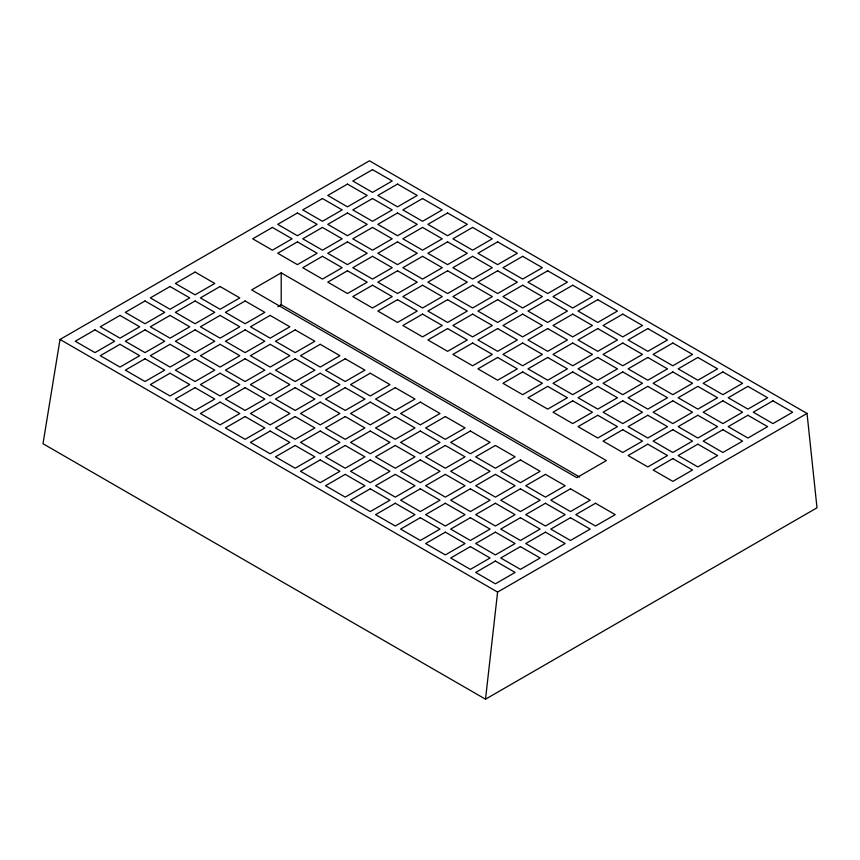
<?xml version="1.0" encoding="UTF-8"?>
<svg xmlns="http://www.w3.org/2000/svg" width="860" height="860" viewBox="0 0 860 860"><rect width="100%" height="100%" fill="white"/><g stroke="black" fill="none" stroke-linecap="round" stroke-linejoin="round"><path stroke-width="1.29" d="M485.513 699.191L497.596 592.088L807.035 413.445L817 507.808L485.513 699.191L43 443.717L60.017 339.453L369.445 160.809L807.035 413.445M281.209 272.856L251.647 289.917L576.813 477.655L606.375 460.584L281.209 272.856L281.209 304.709L579.662 477.02M277.802 306.687L281.209 304.709M60.017 339.453L497.596 592.088M94.966 329.875L75.25 341.248L94.966 352.621L114.67 341.248L94.966 329.875M119.992 315.416L100.287 326.8L119.992 338.173L139.696 326.8L119.992 315.416M145.018 300.968L125.313 312.352L145.018 323.725L164.722 312.352L145.018 300.968M170.043 286.52L150.339 297.904L170.043 309.277L189.748 297.904L170.043 286.52M195.07 272.072L175.365 283.445L195.07 294.829L214.774 283.445L195.07 272.072M272.394 227.427L252.689 238.811L272.394 250.185L292.099 238.811L272.394 227.427M297.42 212.979L277.715 224.352L297.42 235.737L317.125 224.352L297.42 212.979M322.446 198.531L302.741 209.904L322.446 221.289L342.162 209.904L322.446 198.531M347.472 184.083L327.767 195.456L347.472 206.841L367.188 195.456L347.472 184.083M372.509 169.635L352.793 181.008L372.509 192.382L392.214 181.008L372.509 169.635M119.992 344.322L100.287 355.696L119.992 367.08L139.696 355.696L119.992 344.322M145.018 329.875L125.313 341.248L145.018 352.621L164.722 341.248L145.018 329.875M170.043 315.416L150.339 326.8L170.043 338.173L189.748 326.8L170.043 315.416M195.07 300.968L175.365 312.352L195.07 323.725L214.774 312.352L195.07 300.968M220.095 286.52L200.391 297.904L220.095 309.277L239.8 297.904L220.095 286.52M297.42 241.875L277.715 253.259L297.42 264.633L317.125 253.259L297.42 241.875M322.446 227.427L302.741 238.811L322.446 250.185L342.162 238.811L322.446 227.427M347.472 212.979L327.767 224.352L347.472 235.737L367.188 224.352L347.472 212.979M372.509 198.531L352.793 209.904L372.509 221.289L392.214 209.904L372.509 198.531M397.535 184.083L377.83 195.456L397.535 206.841L417.24 195.456L397.535 184.083M145.018 358.77L125.313 370.144L145.018 381.528L164.722 370.144L145.018 358.77M170.043 344.322L150.339 355.696L170.043 367.08L189.748 355.696L170.043 344.322M195.07 329.875L175.365 341.248L195.07 352.621L214.774 341.248L195.07 329.875M220.095 315.416L200.391 326.8L220.095 338.173L239.8 326.8L220.095 315.416M245.121 300.968L225.417 312.352L245.121 323.725L264.837 312.352L245.121 300.968M322.446 256.334L302.741 267.707L322.446 279.081L342.162 267.707L322.446 256.334M347.472 241.875L327.767 253.259L347.472 264.633L367.188 253.259L347.472 241.875M372.509 227.427L352.793 238.811L372.509 250.185L392.214 238.811L372.509 227.427M397.535 212.979L377.83 224.352L397.535 235.737L417.24 224.352L397.535 212.979M422.561 198.531L402.856 209.904L422.561 221.289L442.266 209.904L422.561 198.531M170.043 373.219L150.339 384.592L170.043 395.976L189.748 384.592L170.043 373.219M195.07 358.77L175.365 370.144L195.07 381.528L214.774 370.144L195.07 358.77M220.095 344.322L200.391 355.696L220.095 367.08L239.8 355.696L220.095 344.322M245.121 329.875L225.417 341.248L245.121 352.621L264.837 341.248L245.121 329.875M270.158 315.416L250.443 326.8L270.158 338.173L289.863 326.8L270.158 315.416M347.472 270.782L327.767 282.155L347.472 293.529L367.188 282.155L347.472 270.782M372.509 256.334L352.793 267.707L372.509 279.081L392.214 267.707L372.509 256.334M397.535 241.875L377.83 253.259L397.535 264.633L417.24 253.259L397.535 241.875M422.561 227.427L402.856 238.811L422.561 250.185L442.266 238.811L422.561 227.427M447.587 212.979L427.882 224.352L447.587 235.737L467.292 224.352L447.587 212.979M195.07 387.666L175.365 399.051L195.07 410.424L214.774 399.051L195.07 387.666M220.095 373.219L200.391 384.592L220.095 395.976L239.8 384.592L220.095 373.219M245.121 358.77L225.417 370.144L245.121 381.528L264.837 370.144L245.121 358.77M270.158 344.322L250.443 355.696L270.158 367.08L289.863 355.696L270.158 344.322M295.184 329.875L275.469 341.248L295.184 352.621L314.889 341.248L295.184 329.875M372.509 285.23L352.793 296.603L372.509 307.988L392.214 296.603L372.509 285.23M397.535 270.782L377.83 282.155L397.535 293.529L417.24 282.155L397.535 270.782M422.561 256.334L402.856 267.707L422.561 279.081L442.266 267.707L422.561 256.334M447.587 241.875L427.882 253.259L447.587 264.633L467.292 253.259L447.587 241.875M472.613 227.427L452.908 238.811L472.613 250.185L492.318 238.811L472.613 227.427M220.095 402.114L200.391 413.499L220.095 424.872L239.8 413.499L220.095 402.114M245.121 387.666L225.417 399.051L245.121 410.424L264.837 399.051L245.121 387.666M270.158 373.219L250.443 384.592L270.158 395.976L289.863 384.592L270.158 373.219M295.184 358.77L275.469 370.144L295.184 381.528L314.889 370.144L295.184 358.77M320.21 344.322L300.505 355.696L320.21 367.08L339.915 355.696L320.21 344.322M397.535 299.678L377.83 311.051L397.535 322.435L417.24 311.051L397.535 299.678M422.561 285.23L402.856 296.603L422.561 307.988L442.266 296.603L422.561 285.23M447.587 270.782L427.882 282.155L447.587 293.529L467.292 282.155L447.587 270.782M472.613 256.334L452.908 267.707L472.613 279.081L492.318 267.707L472.613 256.334M497.639 241.875L477.934 253.259L497.639 264.633L517.344 253.259L497.639 241.875M245.121 416.562L225.417 427.947L245.121 439.32L264.837 427.947L245.121 416.562M270.158 402.114L250.443 413.499L270.158 424.872L289.863 413.499L270.158 402.114M295.184 387.666L275.469 399.051L295.184 410.424L314.889 399.051L295.184 387.666M320.21 373.219L300.505 384.592L320.21 395.976L339.915 384.592L320.21 373.219M345.236 358.77L325.531 370.144L345.236 381.528L364.941 370.144L345.236 358.77M422.561 314.126L402.856 325.499L422.561 336.883L442.266 325.499L422.561 314.126M447.587 299.678L427.882 311.051L447.587 322.435L467.292 311.051L447.587 299.678M472.613 285.23L452.908 296.603L472.613 307.988L492.318 296.603L472.613 285.23M497.639 270.782L477.934 282.155L497.639 293.529L517.344 282.155L497.639 270.782M522.665 256.334L502.96 267.707L522.665 279.081L542.38 267.707L522.665 256.334M270.158 431.021L250.443 442.395L270.158 453.768L289.863 442.395L270.158 431.021M295.184 416.562L275.469 427.947L295.184 439.32L314.889 427.947L295.184 416.562M320.21 402.114L300.505 413.499L320.21 424.872L339.915 413.499L320.21 402.114M345.236 387.666L325.531 399.051L345.236 410.424L364.941 399.051L345.236 387.666M370.262 373.219L350.558 384.592L370.262 395.976L389.967 384.592L370.262 373.219M447.587 328.574L427.882 339.958L447.587 351.332L467.292 339.958L447.587 328.574M472.613 314.126L452.908 325.499L472.613 336.883L492.318 325.499L472.613 314.126M497.639 299.678L477.934 311.051L497.639 322.435L517.344 311.051L497.639 299.678M522.665 285.23L502.96 296.603L522.665 307.988L542.38 296.603L522.665 285.23M547.702 270.782L527.986 282.155L547.702 293.529L567.407 282.155L547.702 270.782M295.184 445.469L275.469 456.843L295.184 468.216L314.889 456.843L295.184 445.469M320.21 431.021L300.505 442.395L320.21 453.768L339.915 442.395L320.21 431.021M345.236 416.562L325.531 427.947L345.236 439.32L364.941 427.947L345.236 416.562M370.262 402.114L350.558 413.499L370.262 424.872L389.967 413.499L370.262 402.114M395.288 387.666L375.583 399.051L395.288 410.424L414.993 399.051L395.288 387.666M472.613 343.022L452.908 354.406L472.613 365.779L492.318 354.406L472.613 343.022M497.639 328.574L477.934 339.958L497.639 351.332L517.344 339.958L497.639 328.574M522.665 314.126L502.96 325.499L522.665 336.883L542.38 325.499L522.665 314.126M547.702 299.678L527.986 311.051L547.702 322.435L567.407 311.051L547.702 299.678M572.728 285.23L553.023 296.603L572.728 307.988L592.433 296.603L572.728 285.23M320.21 459.917L300.505 471.291L320.21 482.675L339.915 471.291L320.21 459.917M345.236 445.469L325.531 456.843L345.236 468.216L364.941 456.843L345.236 445.469M370.262 431.021L350.558 442.395L370.262 453.768L389.967 442.395L370.262 431.021M395.288 416.562L375.583 427.947L395.288 439.32L414.993 427.947L395.288 416.562M420.314 402.114L400.61 413.499L420.314 424.872L440.019 413.499L420.314 402.114M497.639 357.47L477.934 368.854L497.639 380.227L517.344 368.854L497.639 357.47M522.665 343.022L502.96 354.406L522.665 365.779L542.38 354.406L522.665 343.022M547.702 328.574L527.986 339.958L547.702 351.332L567.407 339.958L547.702 328.574M572.728 314.126L553.023 325.499L572.728 336.883L592.433 325.499L572.728 314.126M597.754 299.678L578.049 311.051L597.754 322.435L617.458 311.051L597.754 299.678M345.236 474.365L325.531 485.739L345.236 497.123L364.941 485.739L345.236 474.365M370.262 459.917L350.558 471.291L370.262 482.675L389.967 471.291L370.262 459.917M395.288 445.469L375.583 456.843L395.288 468.216L414.993 456.843L395.288 445.469M420.314 431.021L400.61 442.395L420.314 453.768L440.019 442.395L420.314 431.021M445.34 416.562L425.635 427.947L445.34 439.32L465.056 427.947L445.34 416.562M522.665 371.928L502.96 383.302L522.665 394.675L542.38 383.302L522.665 371.928M547.702 357.47L527.986 368.854L547.702 380.227L567.407 368.854L547.702 357.47M572.728 343.022L553.023 354.406L572.728 365.779L592.433 354.406L572.728 343.022M597.754 328.574L578.049 339.958L597.754 351.332L617.458 339.958L597.754 328.574M622.78 314.126L603.075 325.499L622.78 336.883L642.484 325.499L622.78 314.126M370.262 488.813L350.558 500.187L370.262 511.571L389.967 500.187L370.262 488.813M395.288 474.365L375.583 485.739L395.288 497.123L414.993 485.739L395.288 474.365M420.314 459.917L400.61 471.291L420.314 482.675L440.019 471.291L420.314 459.917M445.34 445.469L425.635 456.843L445.34 468.216L465.056 456.843L445.34 445.469M470.377 431.021L450.661 442.395L470.377 453.768L490.082 442.395L470.377 431.021M547.702 386.377L527.986 397.75L547.702 409.123L567.407 397.75L547.702 386.377M572.728 371.928L553.023 383.302L572.728 394.675L592.433 383.302L572.728 371.928M597.754 357.47L578.049 368.854L597.754 380.227L617.458 368.854L597.754 357.47M622.78 343.022L603.075 354.406L622.78 365.779L642.484 354.406L622.78 343.022M647.806 328.574L628.101 339.958L647.806 351.332L667.51 339.958L647.806 328.574M395.288 503.261L375.583 514.645L395.288 526.019L414.993 514.645L395.288 503.261M420.314 488.813L400.61 500.187L420.314 511.571L440.019 500.187L420.314 488.813M445.34 474.365L425.635 485.739L445.34 497.123L465.056 485.739L445.34 474.365M470.377 459.917L450.661 471.291L470.377 482.675L490.082 471.291L470.377 459.917M495.403 445.469L475.698 456.843L495.403 468.216L515.108 456.843L495.403 445.469M572.728 400.825L553.023 412.198L572.728 423.582L592.433 412.198L572.728 400.825M597.754 386.377L578.049 397.75L597.754 409.123L617.458 397.75L597.754 386.377M622.78 371.928L603.075 383.302L622.78 394.675L642.484 383.302L622.78 371.928M647.806 357.47L628.101 368.854L647.806 380.227L667.51 368.854L647.806 357.47M672.832 343.022L653.127 354.406L672.832 365.779L692.537 354.406L672.832 343.022M420.314 517.709L400.61 529.093L420.314 540.467L440.019 529.093L420.314 517.709M445.34 503.261L425.635 514.645L445.34 526.019L465.056 514.645L445.34 503.261M470.377 488.813L450.661 500.187L470.377 511.571L490.082 500.187L470.377 488.813M495.403 474.365L475.698 485.739L495.403 497.123L515.108 485.739L495.403 474.365M520.429 459.917L500.724 471.291L520.429 482.675L540.134 471.291L520.429 459.917M597.754 415.272L578.049 426.646L597.754 438.03L617.458 426.646L597.754 415.272M622.78 400.825L603.075 412.198L622.78 423.582L642.484 412.198L622.78 400.825M647.806 386.377L628.101 397.75L647.806 409.123L667.51 397.75L647.806 386.377M672.832 371.928L653.127 383.302L672.832 394.675L692.537 383.302L672.832 371.928M697.858 357.47L678.153 368.854L697.858 380.227L717.573 368.854L697.858 357.47M445.34 532.168L425.635 543.541L445.34 554.915L465.056 543.541L445.34 532.168M470.377 517.709L450.661 529.093L470.377 540.467L490.082 529.093L470.377 517.709M495.403 503.261L475.698 514.645L495.403 526.019L515.108 514.645L495.403 503.261M520.429 488.813L500.724 500.187L520.429 511.571L540.134 500.187L520.429 488.813M545.455 474.365L525.75 485.739L545.455 497.123L565.16 485.739L545.455 474.365M622.78 429.721L603.075 441.105L622.78 452.478L642.484 441.105L622.78 429.721M647.806 415.272L628.101 426.646L647.806 438.03L667.51 426.646L647.806 415.272M672.832 400.825L653.127 412.198L672.832 423.582L692.537 412.198L672.832 400.825M697.858 386.377L678.153 397.75L697.858 409.123L717.573 397.75L697.858 386.377M722.894 371.928L703.179 383.302L722.894 394.675L742.599 383.302L722.894 371.928M470.377 546.616L450.661 557.989L470.377 569.363L490.082 557.989L470.377 546.616M495.403 532.168L475.698 543.541L495.403 554.915L515.108 543.541L495.403 532.168M520.429 517.709L500.724 529.093L520.429 540.467L540.134 529.093L520.429 517.709M545.455 503.261L525.75 514.645L545.455 526.019L565.16 514.645L545.455 503.261M570.481 488.813L550.776 500.187L570.481 511.571L590.186 500.187L570.481 488.813M647.806 444.168L628.101 455.553L647.806 466.926L667.51 455.553L647.806 444.168M672.832 429.721L653.127 441.105L672.832 452.478L692.537 441.105L672.832 429.721M697.858 415.272L678.153 426.646L697.858 438.03L717.573 426.646L697.858 415.272M722.894 400.825L703.179 412.198L722.894 423.582L742.599 412.198L722.894 400.825M747.92 386.377L728.205 397.75L747.92 409.123L767.625 397.75L747.92 386.377M495.403 561.064L475.698 572.438L495.403 583.822L515.108 572.438L495.403 561.064M520.429 546.616L500.724 557.989L520.429 569.363L540.134 557.989L520.429 546.616M545.455 532.168L525.75 543.541L545.455 554.915L565.16 543.541L545.455 532.168M570.481 517.709L550.776 529.093L570.481 540.467L590.186 529.093L570.481 517.709M595.507 503.261L575.802 514.645L595.507 526.019L615.212 514.645L595.507 503.261M672.832 458.616L653.127 470.001L672.832 481.374L692.537 470.001L672.832 458.616M697.858 444.168L678.153 455.553L697.858 466.926L717.573 455.553L697.858 444.168M722.894 429.721L703.179 441.105L722.894 452.478L742.599 441.105L722.894 429.721M747.92 415.272L728.205 426.646L747.92 438.03L767.625 426.646L747.92 415.272M772.946 400.825L753.242 412.198L772.946 423.582L792.651 412.198L772.946 400.825"/></g></svg>
